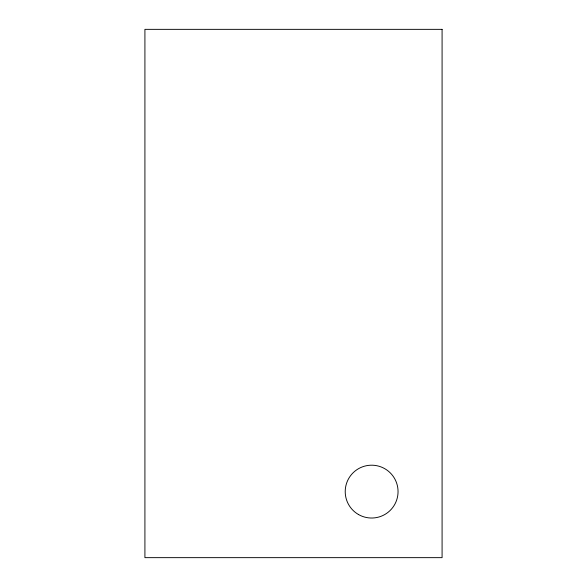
<?xml version="1.0" encoding="UTF-8"?>
<svg xmlns="http://www.w3.org/2000/svg" width="587" height="587" viewBox="0 0 587 587"><rect width="100%" height="100%" fill="white"/><g stroke="black" fill="none" stroke-linecap="round" stroke-linejoin="round"><path stroke-width="0.88" d="M442.084 29.35L144.916 29.35L144.916 557.65L442.084 557.65L442.084 29.35M358.43 514.491A26.415 26.415 0 0 0 398.052 491.613A26.415 26.415 0 0 0 358.43 468.734A26.415 26.415 0 0 0 358.43 514.491"/></g></svg>
